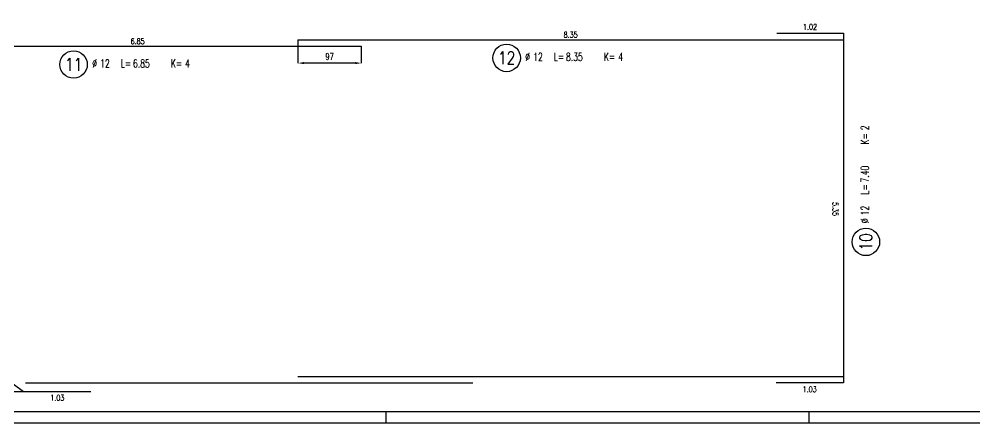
# Model space of a CAD drawing. Extents: x 14889 to 20301, y 1178 to 4297.
# Drawn here: x 15711 to 17175, y 1373 to 1991 of the extents above; entities that cross this region are included whole.
import ezdxf
from ezdxf.enums import TextEntityAlignment as Align

# ---------------------------------------------------------------- set-up
doc = ezdxf.new("R2010")
doc.units = 0
doc.header["$LTSCALE"] = 35
doc.header["$PDMODE"] = 34
doc.header["$PDSIZE"] = 3.5
doc.layers.get('DEFPOINTS').update_dxf_attribs({"linetype": 'CONTINUOUS'})
for name, color, linetype in [('ARM', 1, 'CONTINUOUS'), ('ARM-I', 6, 'CONTINUOUS'), ('BETON', 7, 'CONTINUOUS'), ('FILE', 8, 'CONTINUOUS'), ('KOTE', 4, 'CONTINUOUS'), ('TANKO', 8, 'CONTINUOUS')]:
    doc.layers.add(name, color=color, linetype=linetype)
doc.styles.add('KOTE', font='romans.shx', dxfattribs={"width": 0.7})
doc.styles.get("Standard").update_dxf_attribs({"font": 'romans.shx', "width": 0.9})
doc.dimstyles.new('M-50', dxfattribs={"dimscale": 50, "dimtxt": 0.2, "dimasz": 0.185, "dimexe": 0, "dimexo": 0, "dimgap": 0.1, "dimtad": 1, "dimdec": 0, "dimzin": 0, "dimdsep": 46, "dimtxsty": 'KOTE', "dimcen": 0.09, "dimclrd": 256, "dimclre": 256, "dimclrt": 2, "dimadec": 0, "dimazin": 0, "dimtfac": 1, "dimtdec": 0, "dimtix": 1, "dimtmove": 2, "dimatfit": 3, "dimfxl": 0, "dimtolj": 1, "dimtzin": 0, "dimarcsym": 0})

# ---------------------------------------------------------------- blocks, each defined once
blk = doc.blocks.new('POZ')
at = {"layer": 'ARM-I'}
blk.add_circle((0, 0), 0.6, dxfattribs=at)
at = {"layer": 'ARM', "width": 0.7}
for s, p in [('%%c', (0.814, -0.125)), ('L=', (2.064, -0.125)), ('K=', (4.256, -0.125))]:
    blk.add_text(s, height=0.35, dxfattribs=at).set_placement(p)
for tag, p in [('VA', (0.879, 0.435)), ('FI', (1.162, -0.13)), ('DUZ', (2.598, -0.13)), ('KOM', (4.881, -0.13))]:
    blk.add_attdef(tag, p, '', height=0.35, dxfattribs=at)
at = {"layer": 'ARM', "width": 0.7, "flags": 1}
for tag, p in [('TIP', (1.038, -0.896)), ('A', (1.162, -1.411)), ('B', (1.162, -1.918)), ('C', (1.162, -2.426)), ('D', (1.162, -2.934)), ('E', (1.162, -3.441)), ('F', (1.162, -3.949)), ('G', (1.162, -4.457)), ('H', (1.162, -4.964)), ('I', (1.162, -5.472)), ('J', (1.162, -5.98)), ('K', (1.162, -6.487)), ('L', (1.162, -6.995)), ('M', (1.162, -7.503)), ('N', (1.162, -8.011))]:
    blk.add_attdef(tag, p, '', height=0.35, dxfattribs=at)
at = {"layer": 'ARM-I', "width": 0.8}
blk.add_attdef('POZ', text='', height=0.55, dxfattribs=at).set_placement((0, 0), align=Align.MIDDLE)
blk = doc.blocks.new('*D538')
at = {"layer": 'DEFPOINTS', "color": 0}
for p in [(16138.3, 1959.2), (16235.3, 1949.2), (16138.3, 1923.4)]:
    blk.add_point(p, dxfattribs=at)
at = {"layer": 'TANKO', "lineweight": -2}
for p, q in [((16138.3, 1959.2), (16138.3, 1923.4)), ((16235.3, 1949.2), (16235.3, 1923.4)), ((16226.1, 1923.4), (16147.6, 1923.4))]:
    blk.add_line(p, q, dxfattribs=at)
at = {"layer": 'TANKO'}
for points in [[(16147.6, 1925), (16147.6, 1921.9), (16138.3, 1923.4)], [(16226.1, 1925), (16226.1, 1921.9), (16235.3, 1923.4)]]:
    blk.add_solid(points, dxfattribs=at)
at = {"layer": 'TANKO', "color": 2, "insert": (16186.8, 1933.4), "char_height": 10, "attachment_point": 5, "style": 'KOTE'}
blk.add_mtext('\\A1;97', dxfattribs=at)

msp = doc.modelspace()

# ---------------------------------------------------------------- linework, layer by layer
at = {"layer": 'ARM-I'}
for points in [[(16871.3, 1969.2), (16973.3, 1969.2), (16973.3, 1434.2), (16870.3, 1434.2)], [(15654.3, 1959.2), (15550.3, 1959.2), (15550.3, 1545.2), (15718.3, 1421.2), (15821.3, 1421.2)], [(15550.3, 1949.2), (16235.3, 1949.2)], [(16138.3, 1959.2), (16973.3, 1959.2)], [(15721, 1434.2), (16406, 1434.2)], [(16138.3, 1444.2), (16973.3, 1444.2)]]:
    msp.add_lwpolyline(points, dxfattribs=at)
at = {"layer": 'BETON'}
for points in [[(14889.4, 1373.1), (19511, 1373.1), (19511, 4296.7), (14889.4, 4296.7)], [(14976.9, 1390.6), (19493.5, 1390.6), (19493.5, 4279.2), (14976.9, 4279.2)]]:
    msp.add_lwpolyline(points, close=True, dxfattribs=at)
at = {"layer": 'FILE'}
for p, q in [((16273.5, 1373.1), (16273.5, 1390.6)), ((16921, 1373.1), (16921, 1390.6))]:
    msp.add_line(p, q, dxfattribs=at)
at = {"layer": 'TANKO'}
msp.add_lwpolyline([(15550.3, 1545.2), (15550.3, 1421.2), (15718.3, 1421.2)], dxfattribs=at)

# ---------------------------------------------------------------- block references
at = {"layer": 'KOTE', "xscale": 35, "yscale": 35, "zscale": 35}
for p, values in [((16457.8, 1931.3), {'POZ': '12', 'FI': '12', 'DUZ': '8.35', 'KOM': '4'}), ((15794.8, 1921.3), {'POZ': '11', 'FI': '12', 'DUZ': '6.85', 'KOM': '4'})]:
    msp.add_blockref('POZ', p, dxfattribs=at).add_auto_attribs(values)
at = {"layer": 'KOTE', "xscale": 35, "yscale": 35, "zscale": 35, "rotation": 90}
msp.add_blockref('POZ', (17007.9, 1649.9), dxfattribs=at).add_auto_attribs({'POZ': '10', 'FI': '12', 'DUZ': '7.40', 'KOM': '2'})

# ---------------------------------------------------------------- texts
at = {"layer": 'KOTE', "style": 'KOTE', "width": 0.7}
for s, p in [('1.02', (16922.3, 1978.8)), ('6.85', (15892.8, 1956.7)), ('8.35', (16555.8, 1966.7)), ('1.03', (16921.8, 1424.5)), ('1.03', (15769.8, 1411.5))]:
    msp.add_text(s, height=8.75, dxfattribs=at).set_placement(p, align=Align.MIDDLE)
msp.add_text('5.35', height=8.75, rotation=270, dxfattribs=at).set_placement((16961.2, 1700.2), align=Align.MIDDLE)

# ---------------------------------------------------------------- dimensions: what is measured, and where the dimension line sits
at = {"layer": 'TANKO'}
dim = msp.add_linear_dim(base=(16138.3, 1923.4), p1=(16235.3, 1949.2), p2=(16138.3, 1959.2), dimstyle='M-50', dxfattribs=at)
dim.commit()
dim.dimension.update_dxf_attribs({"geometry": '*D538', "text_midpoint": (16186.8, 1933.4)})

doc.saveas('drawing.dxf')
